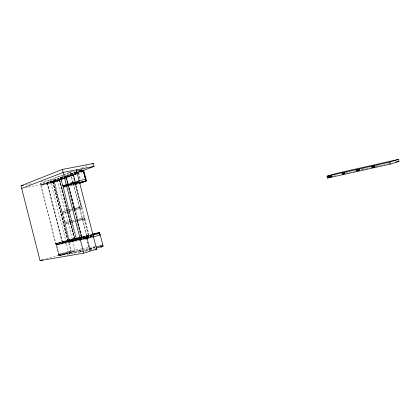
<?xml version="1.0" encoding="UTF-8"?>
<svg xmlns="http://www.w3.org/2000/svg" width="420" height="420" viewBox="0 0 420 420"><rect width="100%" height="100%" fill="white"/><g stroke="black" fill="none" stroke-linecap="round" stroke-linejoin="round"><path stroke-width="0.32" stroke-dasharray="2.1 1.58" d="M90.851 250.241L58.732 255.859L40.304 183.587L62.89 174.972M63.499 174.741L71.437 171.712M40.693 181.855L50.221 179.944L62.963 175.093M63.572 174.862L73.28 171.16M81.774 167.927L88.452 165.38M76.419 172.452L70.723 173.576L40.672 184.916L53.335 182.322L63.53 178.537M62.968 177.014L51.581 181.293L51.923 182.616L63.32 178.374M65.966 175.886L66.407 175.802L66.759 177.172L66.318 177.261L65.966 175.886L76.12 172.069M75.968 172.205L47.455 182.894L59.729 180.395L66.008 178.075L53.629 180.574M76.414 172.993L50.883 182.527L26.124 187.577M66.318 177.261L76.477 173.476M63.756 178.285L52.353 182.527L52.017 181.209M64.355 178.064L76.923 173.392M63.704 178.395L52.831 182.432L67.793 240.046L53.062 182.343L40.898 184.832L56.248 245.039L80.215 238.203M64.318 178.169L77.653 173.213M64.139 178.311L76.419 173.749M66.502 177.891L73.007 175.481L60.517 177.986M76.555 174.163L73.521 175.292L64.15 177.172M77.165 173.943L82.021 172.142M66.596 184.217L62.738 185.588L75.689 182.852L78.719 181.792M67.2 184.007L72.875 181.997M66.728 184.732L63.121 186.008L65.625 185.477M67.331 184.522L72.744 182.611L78.44 181.414M64.118 186.275L65.762 185.766L64.118 186.275L63.971 185.703L65.62 185.194M71.185 183.236L72.366 182.816L72.513 183.398L71.332 183.808L71.185 183.236L70.675 183.341L70.823 183.918L72.513 183.398M75.233 182.889L78.603 181.713M75.201 182.957L78.881 181.676M73.322 183.734L63.168 187.283L78.54 183.687M63.425 187.231L65.809 186.396M66.407 186.186L73.563 183.687L87.166 236.864M76.976 182.858L76.829 183.514L76.976 182.858L65.111 185.304L65.258 185.871M75.637 183.356L78.687 182.296M78.86 182.968L75.805 184.023L63.294 186.685L72.922 183.309L78.619 182.107M75.673 184.616L78.986 183.472M375.396 166.367L378.357 165.443M375.396 166.42L378.95 165.312M361.421 169.439L364.408 168.515M361.447 169.381L364.439 168.457M345.692 173.056L349.976 171.701M86.651 236.99L89.665 249.538L86.914 238.775M334.11 175.497L336.541 174.757M90.893 250.105L90.662 249.842L91.445 249.622L91.518 249.911M81.963 249.921L71.064 251.879L58.69 255.581L90.279 250.037L95.781 248.362M80.246 251.669L81.013 251.459L81.086 251.743L80.32 251.953L80.246 251.669L81.013 251.459M90.379 248.603L91.13 248.399L91.198 248.677L90.447 248.887L90.379 248.603L90.447 248.887M94.862 247.317L89.36 248.981L86.761 238.807L92.279 237.216M94.873 247.391L89.985 248.871L84.184 249.905M58.732 255.859L75.295 250.892L57.23 180.154L40.304 183.587M69.284 253.601L70.035 253.391L70.103 253.67L69.353 253.874L69.284 253.601L69.353 253.874M79.286 250.588L80.02 250.388L79.354 250.861M58.947 254.41L71.332 250.719L68.964 241.437M46.258 258.772L68.633 252.089L75.295 250.892M60.107 255.203L60.307 255.449L60.107 255.203L60.842 254.998L60.91 255.271L60.842 254.998M69.993 252.242L70.192 252.483L69.993 252.242L70.781 252.31L70.712 252.042M92.085 235.862L85.323 237.799L85.47 238.376L92.537 236.371M84.798 238.691L84.861 237.893L84.798 238.691L86.273 238.366L86.084 237.641M86.273 238.366L85.832 237.715M79.863 239.636L92.211 236.707M87.098 238.739L92.694 237.122M68.959 209.932L61.908 211.953L81.811 206.792L68.702 210.005L60.386 177.476L64.386 176.631M74.172 208.955L81.8 206.734L81.359 206.845L73.185 174.872M63.693 243.028L63.761 242.272L63.693 243.028L65.037 242.734L64.859 242.046M65.037 242.734L64.617 242.114M79.317 238.434L71.453 240.676L71.594 241.238L91.628 235.567M70.954 241.537L71.022 240.765L70.954 241.537L72.345 241.232L72.167 240.529M86.914 236.938L91.912 235.51M72.345 241.232L71.915 240.602M79.763 239.505L91.051 236.292L90.909 235.73L90.61 235.793L90.752 236.355M78.493 239.988L78.561 239.201L78.493 239.988L79.679 239.741M79.448 239.621L91.765 236.087M69.499 211.003L62.191 213.066L73.059 210.394M62.543 242.025L47.329 182.406L59.603 179.912L74.597 238.607L62.05 242.13L46.862 182.579L59.861 179.902L74.823 238.471L74.371 238.597M74.597 238.607L55.965 243.91L80.367 238.849M56.69 244.918L56.563 244.429L69.132 240.859L68.995 240.324L57.419 243.59L57.561 244.13L57.687 243.532M76.692 239.048L76.508 238.34L78.997 237.636M79.621 237.458L92.085 234.145M79.306 237.746L68.975 240.681L53.503 180.075L63.651 177.986M79.564 237.694L81.879 236.98L66.659 177.377L64.27 177.865M75.852 238.891L75.574 238.948L75.989 239.431L75.852 238.891L64.171 242.188L64.312 242.739L64.449 242.13M56.779 243.742L56.952 244.414L57.026 243.668M58.086 243.448L58.018 244.193L57.845 243.521M92.043 234.696L76.151 239.185L71.809 222.18L75.768 221.151M79.926 238.261L83.239 237.337L83.38 237.893L82.95 237.4M80.819 238.03L83.239 237.337M74.933 209.932L82.1 207.905L68.922 211.166L71.453 221.067M76.382 220.988L84.877 218.773L73.626 174.788L65.011 176.51M77.385 219.508L84.593 217.66L64.68 222.805L72.03 220.915M77.18 220.731L77.438 220.668L81.643 237.122L81.128 237.232L65.882 177.581M84.877 218.773L64.963 223.918L72.072 222.117M73.621 210.231L75.5 209.769L77.952 219.366M74.681 208.766L74.245 208.877L66.218 177.466M345.513 173.303L348.695 172.594M349.33 172.452L353.152 171.596M353.787 171.454L355.698 171.029M363.342 169.323L365.253 168.898M365.888 168.756L370.346 167.764M377.349 166.199L379.26 165.774M379.895 165.632L386.264 164.209M386.904 164.068L388.81 163.643M389.45 163.501L391.361 163.07M62.99 185.493L78.95 182.102M66.145 185.183L79.018 182.532M66.25 185.341L78.75 182.627M77.117 183.414L65.053 186.013L64.906 185.446M78.64 237.662L68.035 239.904L55.603 243.474L87.192 236.859M79.275 237.531L89.129 235.447M67.609 240.025L92.185 234.859M72.613 182.091L78.309 180.899M78.178 181.66L71.857 182.926L72.004 183.503M78.503 181.634L71.626 183.078L71.778 183.656M76.508 238.34L80.215 237.562M80.829 237.431L87.003 236.129M67.961 240.508L91.57 235.557M68.995 240.324L68.723 240.382L69.132 240.859M68.124 241.143L78.976 238.886M79.616 238.754L91.744 236.229M81.008 238.712L86.788 237.515M79.249 239.311L68.428 241.553L56.012 245.086L80.556 240.072M79.884 239.179L92.62 236.544M92.516 236.602L68.003 241.673L52.904 182.411M71.594 241.238L71.878 241.18L71.736 240.618M85.47 238.376L85.775 238.313L85.627 237.736M56.563 244.429L79.233 239.768M56.952 244.414L58.259 244.125M81.197 239.946L87.376 238.681M25.447 184.916L31.799 183.64M61.026 177.797L63.525 177.292M62.769 176.915L60.895 177.287L76.666 239.059M65.268 176.41L73.39 174.788L75.458 182.868M76.319 172.573L70.166 173.791L69.794 172.342M76.052 172.672L69.898 173.891L69.531 172.441L75.684 171.234M70.592 174.2L76.283 173.072M81.685 248.834L70.791 250.819L58.417 254.504L81.606 250.367M82.325 248.719L95.135 246.383M82.604 249.805L94.784 247.622M80.02 250.388L80.094 250.656M91.198 248.677L90.977 248.425M89.864 249.475L58.952 254.972L56.411 245.007M70.035 253.391L70.103 253.67M81.086 251.743L80.866 251.486M80.32 251.953L80.393 251.648M78.713 172.898L80.409 179.781M78.267 172.982L80.026 179.855M89.135 235.505L84.877 218.831L77.275 220.768L81.448 237.101M75.505 182.858L75.936 184.527M73.133 174.883L81.328 206.913M84.394 218.899L88.678 235.636L88.41 235.694L84.131 218.967M81.517 208.073L84.005 217.807M72.875 174.977L81.065 206.987M91.287 249.648L91.361 249.942M87.418 238.082L87.554 238.607L56.605 244.954L59.141 254.914M70.723 173.576L90.279 250.037M70.46 173.675L73.054 183.829M71.925 182.973L72.072 183.55M66.586 177.403L81.821 236.99M66.376 177.398L74.424 208.882M66.129 177.487L81.386 237.174M79.007 239.111L79.149 239.678M65.189 185.346L65.336 185.913M64.48 185.598L64.622 186.165M60.643 177.382L76.419 239.127M59.834 179.907L74.797 238.476M59.367 180.002L74.351 238.66M59.126 180.091L74.099 238.712M62.995 212.846L65.489 222.6M53.991 179.891L62.16 211.88M62.444 213.003L64.927 222.742M65.216 223.855L69.484 240.576M53.744 179.986L69.232 240.629M53.335 182.322L71.064 251.879M67.841 240.03L68.245 241.621M50.221 179.944L68.633 252.089M47.093 182.495L62.297 242.078M46.982 183.073L41.023 185.315L53.182 182.821L59.252 180.574L46.982 183.073"/><path stroke-width="0.63" d="M76.319 169.853L96.637 249.228L83.78 253.166L40.042 260.631L21 185.808L62.375 169.417L93.303 163.532L94.043 166.409L81.884 170.951M21.683 188.48L63.137 172.41L94.043 166.409M92.09 163.994L93.303 163.532M79.7 170.725L81.49 170.047L81.858 171.476L81.59 171.575M80.745 170.41L81.942 169.964L82.304 171.386M81.889 171.628L83.422 171.066L85.979 181.057L79.312 183.362M82.152 171.617L83.869 170.982L86.425 180.962L79.753 183.267M85.223 179.45L85.544 179.345M390.269 164.131L399 161.369L398.475 159.369L336.116 173.465L327.022 176.206L327.511 178.064L390.269 164.131L389.734 162.094L398.475 159.369M371.999 167.522L374.561 166.934L374.346 166.105L371.779 166.698L371.999 167.522L374.561 166.934M356.864 170.898L359.331 170.331L359.116 169.517L356.654 170.09L356.864 170.898L359.331 170.331M371.779 166.698L372.178 167.47M374.346 166.105L374.383 166.992M356.654 170.09L357.047 170.84M359.116 169.517L359.153 170.389M327.511 178.064L332.356 176.589M342.379 174.127L344.747 173.586L344.536 172.788L342.169 173.334L342.379 174.127L344.747 173.586M329.012 177.109L331.301 176.584L331.096 175.802L328.813 176.332L329.012 177.109L331.301 176.584M95.781 248.362L103.115 246.125L99.593 232.543L92.71 234.008M342.169 173.334L342.557 174.074M100.91 246.719L100.979 247.007C101.897 247.27 101.624 246.047 101.588 246.823M100.979 247.007L101.745 246.792M344.536 172.788L344.568 173.639M328.813 176.332L329.196 177.051M331.096 175.802L331.118 176.642M96.096 247.018L102.821 244.981M40.042 260.631L43.15 259.702M92.899 237.09L100.259 234.964M92.531 235.331L99.818 233.247M92.673 234.518L99.593 232.543M327.022 176.206L389.734 162.094M329.942 176.72L330.467 176.605M343.334 173.733L343.885 173.607M357.861 170.489L358.428 170.363M373.023 167.102L373.622 166.971M395.819 162.078L399 161.369M79.018 182.532L86.425 180.962M79.385 182.49L85.712 181.151L85.58 180.637M85.528 179.287L85.974 179.193L78.556 180.805M21 185.808L23.541 185.293M76.419 172.452L83.869 170.982M76.781 172.426L83.102 171.176L83.233 171.691M75.952 171.134L81.942 169.964M101.194 246.472L103.115 246.125M95.351 249.454L96.637 249.228M99.377 233.373L99.818 235.095M83.375 171.077L85.491 179.356M101.062 246.692L101.136 246.981M62.375 169.417L83.78 253.166"/></g></svg>
